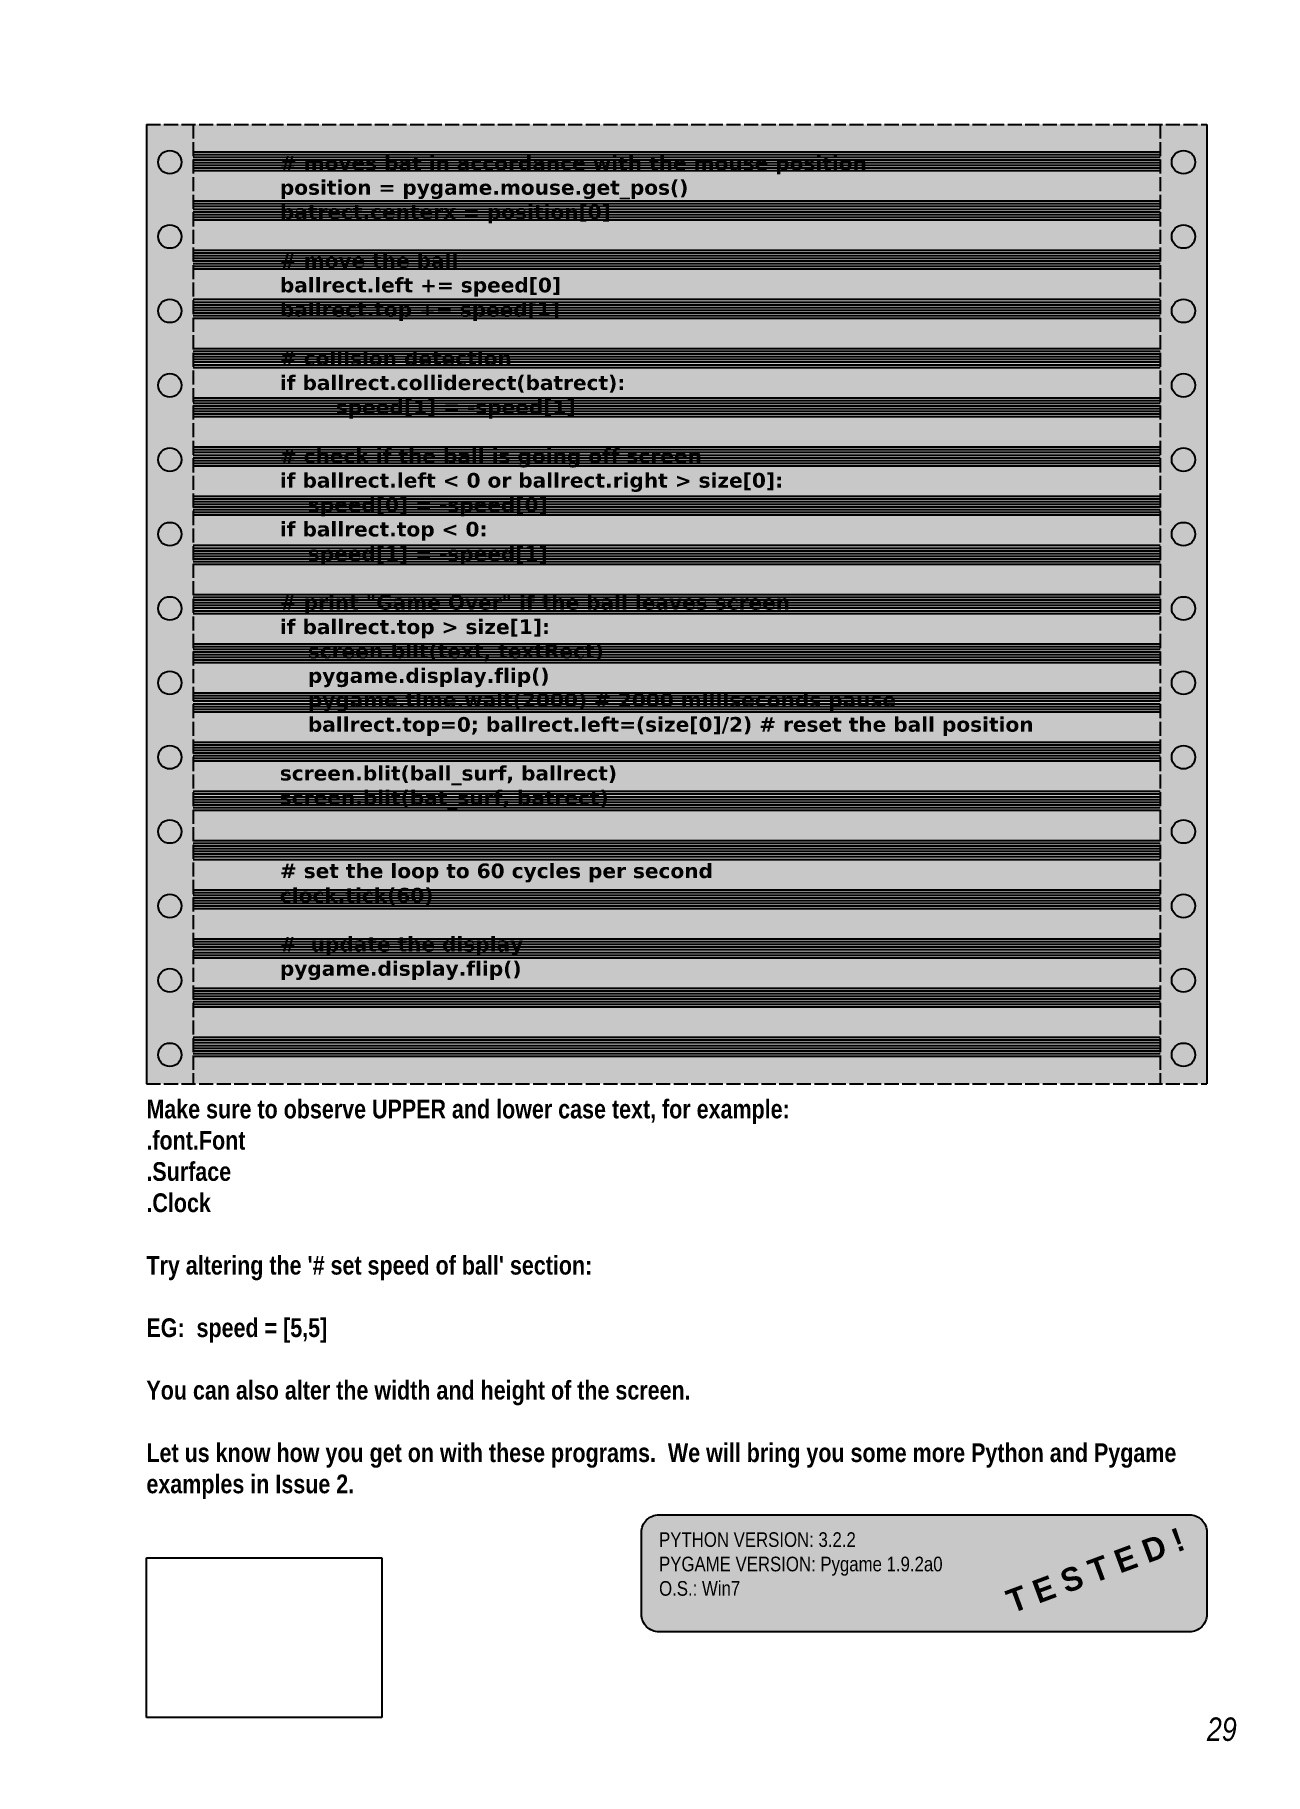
# Paper-space layout 'Page29' of a CAD drawing. Header units: millimetres. Extents: x 17 to 227, y -86 to 211.
# The model-space entities are those that its viewports show. They can reach past a viewport. Long polylines and large blocks are cut down to what shows.
import ezdxf

# ---------------------------------------------------------------- set-up
doc = ezdxf.new("R2010")
doc.units = ezdxf.units.MM
doc.header["$LTSCALE"] = 0.2
doc.linetypes.add('ACAD_ISO02W100', pattern=[15, 12, -3])
doc.layers.get('Defpoints').update_dxf_attribs({"color": 6})
for name, color, linetype in [('Background Fill', 3, 'Continuous'), ('Images', 7, 'Continuous'), ('Text', 7, 'Continuous')]:
    doc.layers.add(name, color=color, linetype=linetype)
doc.layers.get('Defpoints').off()
doc.styles.get("Standard").update_dxf_attribs({"font": 'arial.ttf'})
picture_1 = doc.add_image_def('image1.png', size_in_pixel=(512, 347))

msp = doc.modelspace()

# ---------------------------------------------------------------- hatches: boundary and pattern name
at = {"layer": 'Background Fill', "true_color": 0xfefae6}
h = msp.add_hatch(color=7, dxfattribs=at)
h.dxf.hatch_style = 1
h.paths.add_polyline_path([(975.56, 282), (967.56, 282), (967.56, 118.2), (975.56, 118.2)])
h.paths.add_polyline_path([(973.56, 250.16, -1), (969.56, 250.16, -1)], flags=16)
h.paths.add_polyline_path([(969.56, 262.86, -1), (973.56, 262.86, -1)], flags=16)
h.paths.add_polyline_path([(973.56, 237.46, -1), (969.56, 237.46, -1)], flags=16)
h.paths.add_polyline_path([(969.56, 275.56, -1), (973.56, 275.56, -1)], flags=16)
h.paths.add_polyline_path([(973.56, 224.76, -1), (969.56, 224.76, -1)], flags=16)
h.paths.add_polyline_path([(973.56, 212.06, -1), (969.56, 212.06, -1)], flags=16)
h.paths.add_polyline_path([(973.56, 199.36, -1), (969.56, 199.36, -1)], flags=16)
h.paths.add_polyline_path([(973.56, 186.66, -1), (969.56, 186.66, -1)], flags=16)
h.paths.add_polyline_path([(973.56, 173.96, -1), (969.56, 173.96, -1)], flags=16)
h.paths.add_polyline_path([(973.56, 161.26, -1), (969.56, 161.26, -1)], flags=16)
h.paths.add_polyline_path([(973.56, 148.56, -1), (969.56, 148.56, -1)], flags=16)
h.paths.add_polyline_path([(973.56, 135.86, -1), (969.56, 135.86, -1)], flags=16)
h.paths.add_polyline_path([(973.56, 123.16, -1), (969.56, 123.16, -1)], flags=16)
h.paths.add_polyline_path([(1148.56, 282), (1140.56, 282), (1140.56, 118.2), (1148.56, 118.2)])
h.paths.add_polyline_path([(1146.56, 250.16, -1), (1142.56, 250.16, -1)], flags=16)
h.paths.add_polyline_path([(1142.56, 262.86, -1), (1146.56, 262.86, -1)], flags=16)
h.paths.add_polyline_path([(1146.56, 237.46, -1), (1142.56, 237.46, -1)], flags=16)
h.paths.add_polyline_path([(1142.56, 275.56, -1), (1146.56, 275.56, -1)], flags=16)
h.paths.add_polyline_path([(1146.56, 224.76, -1), (1142.56, 224.76, -1)], flags=16)
h.paths.add_polyline_path([(1146.56, 212.06, -1), (1142.56, 212.06, -1)], flags=16)
h.paths.add_polyline_path([(1146.56, 199.36, -1), (1142.56, 199.36, -1)], flags=16)
h.paths.add_polyline_path([(1146.56, 186.66, -1), (1142.56, 186.66, -1)], flags=16)
h.paths.add_polyline_path([(1146.56, 173.96, -1), (1142.56, 173.96, -1)], flags=16)
h.paths.add_polyline_path([(1146.56, 161.26, -1), (1142.56, 161.26, -1)], flags=16)
h.paths.add_polyline_path([(1146.56, 148.56, -1), (1142.56, 148.56, -1)], flags=16)
h.paths.add_polyline_path([(1146.56, 135.86, -1), (1142.56, 135.86, -1)], flags=16)
h.paths.add_polyline_path([(1146.56, 123.16, -1), (1142.56, 123.16, -1)], flags=16)
h = msp.add_hatch(color=7, dxfattribs=at)
h.dxf.hatch_style = 1
edge = h.paths.add_edge_path()
edge.add_arc((1055.06, 41.62), 3, 90, 180, ccw=False)
edge.add_line((1055.06, 44.62), (1145.56, 44.62))
edge.add_arc((1145.56, 41.62), 3, 0, 90, ccw=False)
edge.add_line((1148.56, 41.62), (1148.56, 27.62))
edge.add_arc((1145.56, 27.62), 3, -90, 0, ccw=False)
edge.add_line((1145.56, 24.62), (1055.06, 24.62))
edge.add_arc((1055.06, 27.62), 3, 180, 270, ccw=False)
edge.add_line((1052.06, 27.62), (1052.06, 41.62))

# ---------------------------------------------------------------- linework, layer by layer
at = {"color": 254, "linetype": 'ACAD_ISO02W100', "true_color": 0xfcf0b6}
for p, q in [((967.56, 282), (1148.56, 282)), ((975.56, 282), (975.56, 118.2)), ((1140.56, 282), (1140.56, 118.2)), ((967.56, 118.2), (1148.56, 118.2))]:
    msp.add_line(p, q, dxfattribs=at)
at = {"color": 254, "true_color": 0xfcf0b6}
for p, q in [((967.56, 282), (967.56, 118.2)), ((1148.56, 282), (1148.56, 118.2))]:
    msp.add_line(p, q, dxfattribs=at)
msp.add_lwpolyline([(1052.06, 41.62, -0.414214), (1055.06, 44.62), (1145.56, 44.62, -0.414214), (1148.56, 41.62), (1148.56, 27.62, -0.414214), (1145.56, 24.62), (1055.06, 24.62, -0.414214), (1052.06, 27.62)], format="xyb", close=True, dxfattribs=at)
for centre in [(971.56, 275.56), (1144.56, 275.56), (971.56, 262.86), (1144.56, 262.86), (971.56, 250.16), (1144.56, 250.16), (971.56, 237.46), (1144.56, 237.46), (971.56, 224.76), (1144.56, 224.76), (971.56, 212.06), (1144.56, 212.06), (971.56, 199.36), (1144.56, 199.36), (971.56, 186.66), (1144.56, 186.66), (971.56, 173.96), (1144.56, 173.96), (971.56, 161.26), (1144.56, 161.26), (971.56, 148.56), (1144.56, 148.56), (971.56, 135.86), (1144.56, 135.86), (971.56, 123.16), (1144.56, 123.16)]:
    msp.add_circle(centre, 2, dxfattribs=at)
at = {"layer": 'Background Fill', "color": 254, "true_color": 0xcdfee6}
for p, q in [((975.56, 277.34), (1140.56, 277.34)), ((975.56, 276.88), (1140.56, 276.88)), ((975.56, 276.42), (1140.56, 276.42)), ((975.56, 275.96), (1140.56, 275.96)), ((975.56, 275.5), (1140.56, 275.5)), ((975.56, 275.04), (1140.56, 275.04)), ((975.56, 274.58), (1140.56, 274.58)), ((975.56, 274.12), (1140.56, 274.12)), ((975.56, 268.94), (1140.56, 268.94)), ((975.56, 268.48), (1140.56, 268.48)), ((975.56, 268.02), (1140.56, 268.02)), ((975.56, 267.56), (1140.56, 267.56)), ((975.56, 267.1), (1140.56, 267.1)), ((975.56, 266.64), (1140.56, 266.64)), ((975.56, 266.18), (1140.56, 266.18)), ((975.56, 265.72), (1140.56, 265.72)), ((975.56, 260.54), (1140.56, 260.54)), ((975.56, 260.08), (1140.56, 260.08)), ((975.56, 259.62), (1140.56, 259.62)), ((975.56, 259.16), (1140.56, 259.16)), ((975.56, 258.7), (1140.56, 258.7)), ((975.56, 258.24), (1140.56, 258.24)), ((975.56, 257.78), (1140.56, 257.78)), ((975.56, 257.32), (1140.56, 257.32)), ((975.56, 252.14), (1140.56, 252.14)), ((975.56, 251.68), (1140.56, 251.68)), ((975.56, 251.22), (1140.56, 251.22)), ((975.56, 250.76), (1140.56, 250.76)), ((975.56, 250.3), (1140.56, 250.3)), ((975.56, 249.84), (1140.56, 249.84)), ((975.56, 249.38), (1140.56, 249.38)), ((975.56, 248.92), (1140.56, 248.92)), ((975.56, 243.74), (1140.56, 243.74)), ((975.56, 243.28), (1140.56, 243.28)), ((975.56, 242.82), (1140.56, 242.82)), ((975.56, 242.36), (1140.56, 242.36)), ((975.56, 241.9), (1140.56, 241.9)), ((975.56, 241.44), (1140.56, 241.44)), ((975.56, 240.98), (1140.56, 240.98)), ((975.56, 240.52), (1140.56, 240.52)), ((975.56, 235.34), (1140.56, 235.34)), ((975.56, 234.88), (1140.56, 234.88)), ((975.56, 234.42), (1140.56, 234.42)), ((975.56, 233.96), (1140.56, 233.96)), ((975.56, 233.5), (1140.56, 233.5)), ((975.56, 233.04), (1140.56, 233.04)), ((975.56, 232.58), (1140.56, 232.58)), ((975.56, 232.12), (1140.56, 232.12)), ((975.56, 226.94), (1140.56, 226.94)), ((975.56, 226.48), (1140.56, 226.48)), ((975.56, 226.02), (1140.56, 226.02)), ((975.56, 225.56), (1140.56, 225.56)), ((975.56, 225.1), (1140.56, 225.1)), ((975.56, 224.64), (1140.56, 224.64)), ((975.56, 224.18), (1140.56, 224.18)), ((975.56, 223.72), (1140.56, 223.72)), ((975.56, 218.54), (1140.56, 218.54)), ((975.56, 218.08), (1140.56, 218.08)), ((975.56, 217.62), (1140.56, 217.62)), ((975.56, 217.16), (1140.56, 217.16)), ((975.56, 216.7), (1140.56, 216.7)), ((975.56, 216.24), (1140.56, 216.24)), ((975.56, 215.78), (1140.56, 215.78)), ((975.56, 215.32), (1140.56, 215.32)), ((975.56, 210.14), (1140.56, 210.14)), ((975.56, 209.68), (1140.56, 209.68)), ((975.56, 209.22), (1140.56, 209.22)), ((975.56, 208.76), (1140.56, 208.76)), ((975.56, 208.3), (1140.56, 208.3)), ((975.56, 207.84), (1140.56, 207.84)), ((975.56, 207.38), (1140.56, 207.38)), ((975.56, 206.92), (1140.56, 206.92)), ((975.56, 201.74), (1140.56, 201.74)), ((975.56, 201.28), (1140.56, 201.28)), ((975.56, 200.82), (1140.56, 200.82)), ((975.56, 200.36), (1140.56, 200.36)), ((975.56, 199.9), (1140.56, 199.9)), ((975.56, 199.44), (1140.56, 199.44)), ((975.56, 198.98), (1140.56, 198.98)), ((975.56, 198.52), (1140.56, 198.52)), ((975.56, 193.34), (1140.56, 193.34)), ((975.56, 192.88), (1140.56, 192.88)), ((975.56, 192.42), (1140.56, 192.42)), ((975.56, 191.96), (1140.56, 191.96)), ((975.56, 191.5), (1140.56, 191.5)), ((975.56, 191.04), (1140.56, 191.04)), ((975.56, 190.58), (1140.56, 190.58)), ((975.56, 190.12), (1140.56, 190.12)), ((975.56, 184.94), (1140.56, 184.94)), ((975.56, 184.48), (1140.56, 184.48)), ((975.56, 184.02), (1140.56, 184.02)), ((975.56, 183.56), (1140.56, 183.56)), ((975.56, 183.1), (1140.56, 183.1)), ((975.56, 182.64), (1140.56, 182.64)), ((975.56, 182.18), (1140.56, 182.18)), ((975.56, 181.72), (1140.56, 181.72)), ((975.56, 176.54), (1140.56, 176.54)), ((975.56, 176.08), (1140.56, 176.08)), ((975.56, 175.62), (1140.56, 175.62)), ((975.56, 175.16), (1140.56, 175.16)), ((975.56, 174.7), (1140.56, 174.7)), ((975.56, 174.24), (1140.56, 174.24)), ((975.56, 173.78), (1140.56, 173.78)), ((975.56, 173.32), (1140.56, 173.32)), ((975.56, 168.14), (1140.56, 168.14)), ((975.56, 167.68), (1140.56, 167.68)), ((975.56, 167.22), (1140.56, 167.22)), ((975.56, 166.76), (1140.56, 166.76)), ((975.56, 166.3), (1140.56, 166.3)), ((975.56, 165.84), (1140.56, 165.84)), ((975.56, 165.38), (1140.56, 165.38)), ((975.56, 164.92), (1140.56, 164.92)), ((975.56, 159.74), (1140.56, 159.74)), ((975.56, 159.28), (1140.56, 159.28)), ((975.56, 158.82), (1140.56, 158.82)), ((975.56, 158.36), (1140.56, 158.36)), ((975.56, 157.9), (1140.56, 157.9)), ((975.56, 157.44), (1140.56, 157.44)), ((975.56, 156.98), (1140.56, 156.98)), ((975.56, 156.52), (1140.56, 156.52)), ((975.56, 151.34), (1140.56, 151.34)), ((975.56, 150.88), (1140.56, 150.88)), ((975.56, 150.42), (1140.56, 150.42)), ((975.56, 149.96), (1140.56, 149.96)), ((975.56, 149.5), (1140.56, 149.5)), ((975.56, 149.04), (1140.56, 149.04)), ((975.56, 148.58), (1140.56, 148.58)), ((975.56, 148.12), (1140.56, 148.12)), ((975.56, 142.94), (1140.56, 142.94)), ((975.56, 142.48), (1140.56, 142.48)), ((975.56, 142.02), (1140.56, 142.02)), ((975.56, 141.56), (1140.56, 141.56)), ((975.56, 141.1), (1140.56, 141.1)), ((975.56, 140.64), (1140.56, 140.64)), ((975.56, 140.18), (1140.56, 140.18)), ((975.56, 139.72), (1140.56, 139.72)), ((975.56, 134.54), (1140.56, 134.54)), ((975.56, 134.08), (1140.56, 134.08)), ((975.56, 133.62), (1140.56, 133.62)), ((975.56, 133.16), (1140.56, 133.16)), ((975.56, 132.7), (1140.56, 132.7)), ((975.56, 132.24), (1140.56, 132.24)), ((975.56, 131.78), (1140.56, 131.78)), ((975.56, 131.32), (1140.56, 131.32)), ((975.56, 126.14), (1140.56, 126.14)), ((975.56, 125.68), (1140.56, 125.68)), ((975.56, 125.22), (1140.56, 125.22)), ((975.56, 124.76), (1140.56, 124.76)), ((975.56, 124.3), (1140.56, 124.3)), ((975.56, 123.84), (1140.56, 123.84)), ((975.56, 123.38), (1140.56, 123.38)), ((975.56, 122.92), (1140.56, 122.92))]:
    msp.add_line(p, q, dxfattribs=at)
at = {"layer": 'Background Fill', "color": 18, "true_color": 0x000000}
msp.add_solid([(967.56, 282), (1148.56, 282), (967.56, 118.2), (1148.56, 118.2)], dxfattribs=at)
at = {"layer": 'Background Fill', "color": 7, "true_color": 0xfefae6}
msp.add_solid([(975.56, 282), (1140.56, 282), (975.56, 118.2), (1140.56, 118.2)], dxfattribs=at)

# ---------------------------------------------------------------- texts
at = {"insert": (967.56, 115.49), "char_height": 3.2, "attachment_point": 1}
msp.add_mtext_dynamic_manual_height_columns("{\\fArial Narrow|b1|i0|c0|p34;Make sure to observe UPPER and lower case text, for example:\\P.font.Font\\P.Surface\\P.Clock\\P\\PTry altering the '# set speed of ball' section:\\P\\PEG:  speed = [5,5]\\P\\PYou can also alter the width and height of the screen.\\P\\PLet us know how you get on with these programs.  We will bring you some more Python and Pygame examples in Issue 2.}", width=181, gutter_width=12.5, heights=[0], dxfattribs=at)
at = {"layer": 'Text', "char_height": 2.5, "attachment_point": 1}
for s, width, insert in [('{\\fVerdana|b1|i0|c0|p34;\\C252;    # moves bat in accordance with the mouse position\\P    position = pygame.mouse.get_pos()\\P    batrect.centerx = position[0]\\P\\P    # move the ball\\P    ballrect.left += speed[0]\\P    ballrect.top += speed[1]\\P\\P    # collision detection\\P    if ballrect.colliderect(batrect):\\P            speed[1] = -speed[1]\\P\\P    # check if the ball is going off screen\\P    if ballrect.left < 0 or ballrect.right > size[0]:\\P        speed[0] = -speed[0]\\P    if ballrect.top < 0:\\P        speed[1] = -speed[1]\\P\\P    # print "Game Over" if the ball leaves screen\\P    if ballrect.top > size[1]:\\P        screen.blit(text, textRect)\\P        pygame.display.flip()\\P        pygame.time.wait(2000) # 2000 milliseconds pause\\P        ballrect.top=0; ballrect.left=(size[0]/2) # reset the ball position\\P\\P    screen.blit(ball_surf, ballrect)\\P    screen.blit(bat_surf, batrect)\\P\\P\\P    # set the loop to 60 cycles per second\\P    clock.tick(60)\\P\\P    #  update the display\\P    pygame.display.flip()}', 145, (985.56, 276.67)), ('{\\fArial Narrow|b0|i0|c0|p34;PYTHON VERSION: 3.2.2\\PPYGAME VERSION: Pygame 1.9.2a0\\PO.S.: Win7}', 96.5, (1055.06, 41.62))]:
    msp.add_mtext_dynamic_manual_height_columns(s, width=width, gutter_width=12.5, heights=[0], dxfattribs=dict(at, insert=insert))
at = {"layer": 'Text', "insert": (1112.8, 31.08), "char_height": 4, "attachment_point": 1, "rotation": 20.3147}
msp.add_mtext_dynamic_manual_height_columns('\\pi1.2065;{\\fViner Hand ITC|b1|i0|c0|p66;\\C21;\\c11053311;T E S T E D !}', width=33.5374, gutter_width=12.5, heights=[0], dxfattribs=at)
at = {"layer": 'Text', "color": 255, "insert": (1148.56, 10), "char_height": 4, "attachment_point": 1}
msp.add_mtext_dynamic_manual_height_columns('{\\fArial Narrow|b0|i1|c0|p34;\\C43;29}', width=9.7232, gutter_width=12.5, heights=[0], dxfattribs=at)

# ---------------------------------------------------------------- pictures from other files: only their frames are drawn
at = {"layer": 'Images'}
image = msp.add_image(picture_1, insert=(967.56, 10), size_in_units=(40.19, 27.24), dxfattribs=at)
image.dxf.flags = 7

psp = doc.layouts.new('Page29')

# ---------------------------------------------------------------- viewports
at = {"layer": 'Defpoints'}
psp.add_viewport(center=(121.75, 62.01), size=(210, 297), view_center_point=(1053.51, 148.81), view_height=297, dxfattribs=at)

doc.saveas('drawing.dxf')
